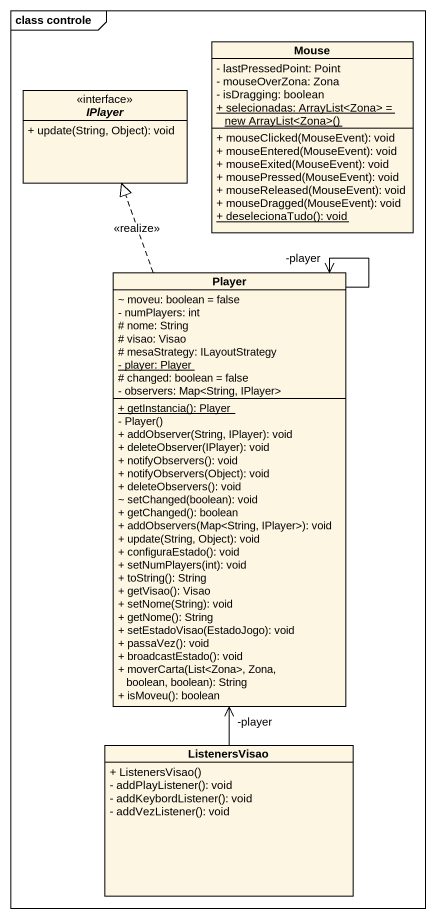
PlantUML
@startuml
mainframe class controle
hide circle
hide empty members
skinparam classAttributeIconSize 0
class Mouse {
  - lastPressedPoint: Point
  - mouseOverZona: Zona
  - isDragging: boolean
  {static} {field} + selecionadas: ArrayList<Zona> = new ArrayList<Zona>()
  + mouseClicked(MouseEvent): void
  + mouseEntered(MouseEvent): void
  + mouseExited(MouseEvent): void
  + mousePressed(MouseEvent): void
  + mouseReleased(MouseEvent): void
  + mouseDragged(MouseEvent): void
  {static} + deselecionaTudo(): void
}
interface IPlayer <<interface>> {
  + update(String, Object): void
}
class Player {
  ~ moveu: boolean = false
  - numPlayers: int
  # nome: String
  # visao: Visao
  # mesaStrategy: ILayoutStrategy
  {static} - player: Player
  # changed: boolean = false
  - observers: Map<String, IPlayer>
  {static} + getInstancia(): Player
  - Player()
  + addObserver(String, IPlayer): void
  + deleteObserver(IPlayer): void
  + notifyObservers(): void
  + notifyObservers(Object): void
  + deleteObservers(): void
  ~ setChanged(boolean): void
  + getChanged(): boolean
  + addObservers(Map<String, IPlayer>): void
  + update(String, Object): void
  + configuraEstado(): void
  + setNumPlayers(int): void
  + toString(): String
  + getVisao(): Visao
  + setNome(String): void
  + getNome(): String
  + setEstadoVisao(EstadoJogo): void
  + passaVez(): void
  + broadcastEstado(): void
  + moverCarta(List<Zona>, Zona, boolean, boolean): String
  + isMoveu(): boolean
}
class ListenersVisao {
  + ListenersVisao()
  - addPlayListener(): void
  - addKeybordListener(): void
  - addVezListener(): void
}
Player .up.|> IPlayer : <<realize>>
Player --> "-player" Player
ListenersVisao -up-> "-player" Player
@enduml
